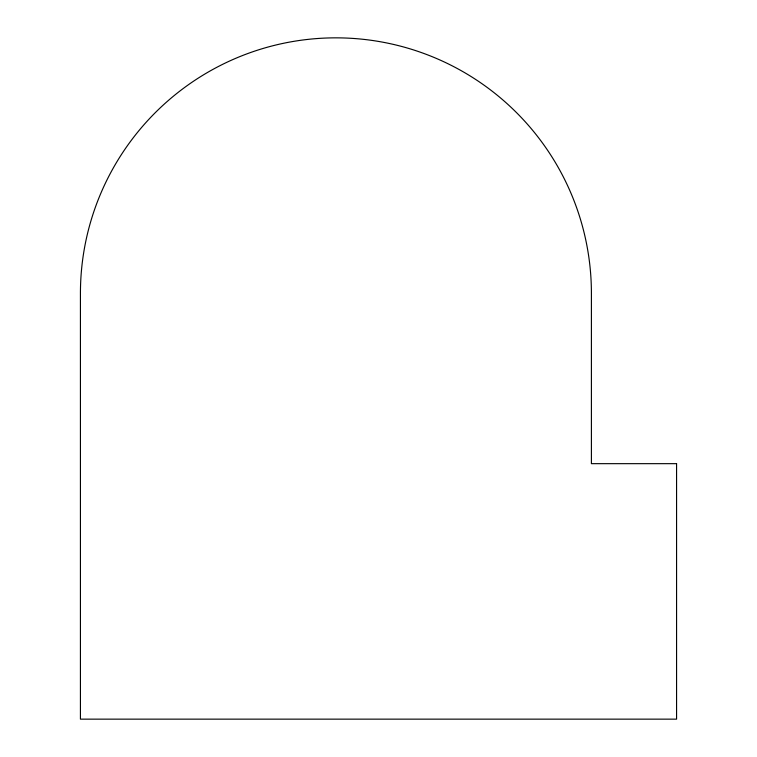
<?xml version="1.0" encoding="UTF-8"?>
<svg xmlns="http://www.w3.org/2000/svg" width="757" height="757" viewBox="0 0 757 757"><rect width="100%" height="100%" fill="white"/><g stroke="black" fill="none" stroke-linecap="round" stroke-linejoin="round"><path stroke-width="1.14" d="M676.569 463.663L591.406 463.663L591.406 293.338A255.488 255.488 0 0 0 335.919 37.85A255.488 255.488 0 0 0 80.431 293.338L80.431 719.15L676.569 719.15L676.569 463.663"/></g></svg>
